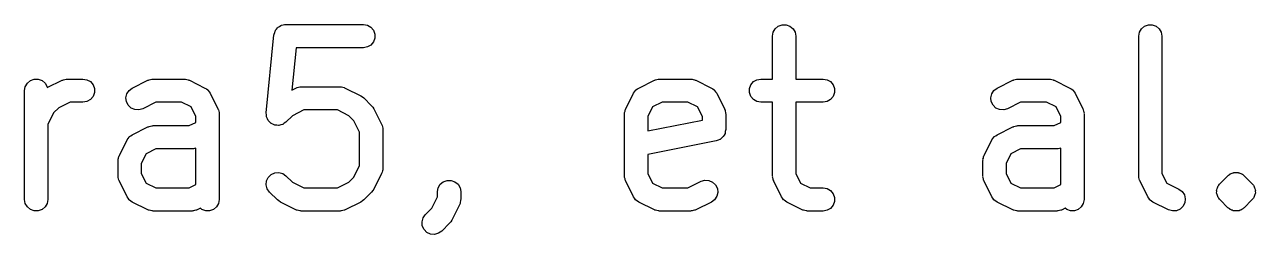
# Model space of a CAD drawing. Extents: x 95 to 242, y -111 to -101.
# Drawn here: x 232.66 to 241.69, y -107.35 to -105.81 of the extents above; entities that cross this region are included whole.
import ezdxf

# ---------------------------------------------------------------- set-up
doc = ezdxf.new("R2010")
doc.units = 0
doc.header["$MEASUREMENT"] = 0
doc.layers.add('BLACK', color=7, linetype='CONTINUOUS')

msp = doc.modelspace()

# ---------------------------------------------------------------- linework, layer by layer
at = {"layer": 'Black'}
for p, q in [((234.492, -105.888), (234.493, -105.885)), ((234.493, -105.882), (234.497, -105.871)), ((234.493, -105.885), (234.493, -105.882)), ((234.497, -105.871), (234.5, -105.86)), ((234.5, -105.86), (234.502, -105.857)), ((234.502, -105.857), (234.503, -105.854)), ((234.503, -105.854), (234.511, -105.845)), ((234.511, -105.845), (234.517, -105.836)), ((234.517, -105.836), (234.52, -105.834)), ((234.52, -105.834), (234.522, -105.831)), ((234.522, -105.831), (234.532, -105.826)), ((234.532, -105.826), (234.542, -105.819)), ((234.542, -105.819), (234.545, -105.818)), ((234.545, -105.818), (234.548, -105.817)), ((234.548, -105.817), (234.559, -105.815)), ((234.559, -105.815), (234.57, -105.812)), ((234.57, -105.812), (234.574, -105.812)), ((234.574, -105.812), (234.577, -105.812)), ((234.577, -105.812), (235.148, -105.812)), ((235.148, -105.812), (235.177, -105.817)), ((235.177, -105.817), (235.203, -105.831)), ((235.203, -105.831), (235.222, -105.854)), ((235.222, -105.854), (235.232, -105.882)), ((235.232, -105.882), (235.232, -105.911)), ((238.149, -105.897), (238.154, -105.868)), ((238.154, -105.868), (238.169, -105.842)), ((238.169, -105.842), (238.191, -105.823)), ((238.191, -105.823), (238.219, -105.813)), ((238.219, -105.813), (238.249, -105.813)), ((238.249, -105.813), (238.276, -105.823)), ((238.276, -105.823), (238.299, -105.842)), ((238.299, -105.842), (238.314, -105.868)), ((238.314, -105.868), (238.319, -105.897)), ((240.835, -105.897), (240.84, -105.868)), ((240.84, -105.868), (240.855, -105.842)), ((240.855, -105.842), (240.877, -105.823)), ((240.877, -105.823), (240.905, -105.813)), ((240.905, -105.813), (240.934, -105.813)), ((240.934, -105.813), (240.962, -105.823)), ((240.962, -105.823), (240.985, -105.842)), ((240.985, -105.842), (241, -105.868)), ((241, -105.868), (241.005, -105.897)), ((234.435, -106.46), (234.492, -105.888)), ((235.177, -105.976), (235.148, -105.982)), ((235.203, -105.962), (235.177, -105.976)), ((235.222, -105.939), (235.203, -105.962)), ((235.232, -105.911), (235.222, -105.939)), ((238.149, -106.212), (238.149, -105.897)), ((238.319, -105.897), (238.319, -106.212)), ((240.835, -106.925), (240.835, -105.897)), ((241.005, -105.897), (241.005, -106.905)), ((234.654, -105.982), (234.623, -106.293)), ((235.148, -105.982), (234.654, -105.982)), ((232.668, -106.268), (232.683, -106.242)), ((232.683, -106.242), (232.706, -106.223)), ((232.706, -106.223), (232.733, -106.213)), ((232.733, -106.213), (232.763, -106.213)), ((232.763, -106.213), (232.791, -106.223)), ((232.791, -106.223), (232.813, -106.242)), ((232.813, -106.242), (232.828, -106.268)), ((232.829, -106.275), (232.939, -106.221)), ((232.939, -106.221), (232.943, -106.219)), ((232.943, -106.219), (232.948, -106.217)), ((232.948, -106.217), (232.958, -106.215)), ((232.958, -106.215), (232.967, -106.212)), ((232.967, -106.212), (232.972, -106.212)), ((232.972, -106.212), (232.977, -106.212)), ((232.977, -106.212), (233.091, -106.212)), ((233.091, -106.212), (233.12, -106.217)), ((233.12, -106.217), (233.146, -106.231)), ((233.146, -106.231), (233.165, -106.254)), ((233.453, -106.278), (233.567, -106.221)), ((233.567, -106.221), (233.572, -106.219)), ((233.572, -106.219), (233.576, -106.217)), ((233.576, -106.217), (233.586, -106.215)), ((233.586, -106.215), (233.596, -106.212)), ((233.596, -106.212), (233.601, -106.212)), ((233.601, -106.212), (233.605, -106.212)), ((233.605, -106.212), (233.834, -106.212)), ((233.834, -106.212), (233.839, -106.212)), ((233.839, -106.212), (233.844, -106.212)), ((233.844, -106.212), (233.853, -106.215)), ((233.853, -106.215), (233.863, -106.217)), ((233.863, -106.217), (233.867, -106.219)), ((233.867, -106.219), (233.872, -106.221)), ((233.872, -106.221), (233.986, -106.278)), ((237.167, -106.278), (237.282, -106.221)), ((237.282, -106.221), (237.286, -106.219)), ((237.286, -106.219), (237.291, -106.217)), ((237.291, -106.217), (237.3, -106.215)), ((237.3, -106.215), (237.31, -106.212)), ((237.31, -106.212), (237.315, -106.212)), ((237.315, -106.212), (237.32, -106.212)), ((237.32, -106.212), (237.548, -106.212)), ((237.548, -106.212), (237.553, -106.212)), ((237.553, -106.212), (237.558, -106.212)), ((237.558, -106.212), (237.567, -106.215)), ((237.567, -106.215), (237.577, -106.217)), ((237.577, -106.217), (237.582, -106.219)), ((237.582, -106.219), (237.586, -106.221)), ((237.586, -106.221), (237.701, -106.278)), ((237.989, -106.254), (238.008, -106.231)), ((238.008, -106.231), (238.033, -106.217)), ((238.033, -106.217), (238.062, -106.212)), ((238.062, -106.212), (238.149, -106.212)), ((238.319, -106.212), (238.52, -106.212)), ((238.52, -106.212), (238.549, -106.217)), ((238.549, -106.217), (238.574, -106.231)), ((238.574, -106.231), (238.593, -106.254)), ((239.796, -106.278), (239.91, -106.221)), ((239.91, -106.221), (239.915, -106.219)), ((239.915, -106.219), (239.919, -106.217)), ((239.919, -106.217), (239.929, -106.215)), ((239.929, -106.215), (239.938, -106.212)), ((239.938, -106.212), (239.943, -106.212)), ((239.943, -106.212), (239.948, -106.212)), ((239.948, -106.212), (240.177, -106.212)), ((240.177, -106.212), (240.182, -106.212)), ((240.182, -106.212), (240.187, -106.212)), ((240.187, -106.212), (240.196, -106.215)), ((240.196, -106.215), (240.206, -106.217)), ((240.206, -106.217), (240.21, -106.219)), ((240.21, -106.219), (240.215, -106.221)), ((240.215, -106.221), (240.329, -106.278)), ((232.663, -106.297), (232.668, -106.268)), ((232.663, -107.097), (232.663, -106.297)), ((232.828, -106.268), (232.829, -106.275)), ((233.165, -106.254), (233.175, -106.282)), ((233.175, -106.311), (233.165, -106.339)), ((233.175, -106.282), (233.175, -106.311)), ((233.406, -106.349), (233.413, -106.32)), ((233.413, -106.32), (233.429, -106.295)), ((233.429, -106.295), (233.453, -106.278)), ((233.986, -106.278), (233.996, -106.285)), ((233.996, -106.285), (234.007, -106.292)), ((234.007, -106.292), (234.008, -106.294)), ((234.008, -106.294), (234.01, -106.295)), ((234.01, -106.295), (234.017, -106.306)), ((234.017, -106.306), (234.024, -106.316)), ((234.024, -106.316), (234.081, -106.43)), ((234.623, -106.293), (234.653, -106.278)), ((234.653, -106.278), (234.658, -106.276)), ((234.658, -106.276), (234.662, -106.274)), ((234.662, -106.274), (234.672, -106.272)), ((234.672, -106.272), (234.681, -106.269)), ((234.681, -106.269), (234.686, -106.27)), ((234.686, -106.27), (234.691, -106.269)), ((234.691, -106.269), (234.977, -106.269)), ((234.977, -106.269), (234.982, -106.27)), ((234.982, -106.27), (234.987, -106.269)), ((234.987, -106.269), (234.996, -106.272)), ((234.996, -106.272), (235.006, -106.274)), ((235.006, -106.274), (235.01, -106.276)), ((235.01, -106.276), (235.015, -106.278)), ((235.015, -106.278), (235.129, -106.335)), ((235.129, -106.335), (235.14, -106.343)), ((237.072, -106.43), (237.129, -106.316)), ((237.129, -106.316), (237.137, -106.306)), ((237.137, -106.306), (237.144, -106.295)), ((237.144, -106.295), (237.146, -106.294)), ((237.146, -106.294), (237.147, -106.292)), ((237.147, -106.292), (237.157, -106.285)), ((237.157, -106.285), (237.167, -106.278)), ((237.701, -106.278), (237.711, -106.285)), ((237.711, -106.285), (237.721, -106.292)), ((237.721, -106.292), (237.722, -106.294)), ((237.722, -106.294), (237.724, -106.295)), ((237.724, -106.295), (237.731, -106.306)), ((237.731, -106.306), (237.739, -106.316)), ((237.739, -106.316), (237.796, -106.43)), ((237.979, -106.282), (237.989, -106.254)), ((237.979, -106.311), (237.979, -106.282)), ((237.989, -106.339), (237.979, -106.311)), ((238.593, -106.254), (238.603, -106.282)), ((238.603, -106.311), (238.593, -106.339)), ((238.603, -106.282), (238.603, -106.311)), ((239.749, -106.349), (239.756, -106.32)), ((239.756, -106.32), (239.772, -106.295)), ((239.772, -106.295), (239.796, -106.278)), ((240.329, -106.278), (240.339, -106.285)), ((240.339, -106.285), (240.35, -106.292)), ((240.35, -106.292), (240.351, -106.294)), ((240.351, -106.294), (240.353, -106.295)), ((240.353, -106.295), (240.36, -106.306)), ((240.36, -106.306), (240.367, -106.316)), ((240.367, -106.316), (240.424, -106.43)), ((232.913, -106.424), (232.875, -106.461)), ((232.997, -106.382), (232.913, -106.424)), ((233.091, -106.382), (232.997, -106.382)), ((233.12, -106.376), (233.091, -106.382)), ((233.146, -106.362), (233.12, -106.376)), ((233.165, -106.339), (233.146, -106.362)), ((233.41, -106.378), (233.406, -106.349)), ((233.423, -106.404), (233.41, -106.378)), ((233.444, -106.425), (233.423, -106.404)), ((233.471, -106.436), (233.444, -106.425)), ((233.625, -106.382), (233.529, -106.43)), ((233.814, -106.382), (233.625, -106.382)), ((233.885, -106.417), (233.814, -106.382)), ((233.92, -106.488), (233.885, -106.417)), ((235.14, -106.343), (235.151, -106.351)), ((235.151, -106.351), (235.208, -106.408)), ((235.208, -106.408), (235.216, -106.419)), ((235.216, -106.419), (235.224, -106.43)), ((237.269, -106.417), (237.233, -106.488)), ((237.34, -106.382), (237.269, -106.417)), ((237.528, -106.382), (237.34, -106.382)), ((237.599, -106.417), (237.528, -106.382)), ((237.635, -106.488), (237.599, -106.417)), ((238.008, -106.362), (237.989, -106.339)), ((238.033, -106.376), (238.008, -106.362)), ((238.062, -106.382), (238.033, -106.376)), ((238.149, -106.382), (238.062, -106.382)), ((238.149, -106.925), (238.149, -106.382)), ((238.52, -106.382), (238.319, -106.382)), ((238.319, -106.382), (238.319, -106.905)), ((238.549, -106.376), (238.52, -106.382)), ((238.574, -106.362), (238.549, -106.376)), ((238.593, -106.339), (238.574, -106.362)), ((239.752, -106.378), (239.749, -106.349)), ((239.766, -106.404), (239.752, -106.378)), ((239.787, -106.425), (239.766, -106.404)), ((239.814, -106.436), (239.787, -106.425)), ((239.968, -106.382), (239.872, -106.43)), ((240.157, -106.382), (239.968, -106.382)), ((240.228, -106.417), (240.157, -106.382)), ((240.263, -106.488), (240.228, -106.417)), ((232.875, -106.461), (232.833, -106.545)), ((233.501, -106.438), (233.471, -106.436)), ((233.529, -106.43), (233.501, -106.438)), ((233.92, -106.53), (233.92, -106.488)), ((234.081, -106.43), (234.083, -106.435)), ((234.083, -106.435), (234.085, -106.439)), ((234.085, -106.439), (234.087, -106.449)), ((234.087, -106.449), (234.09, -106.458)), ((234.09, -106.458), (234.09, -106.463)), ((234.09, -106.463), (234.09, -106.468)), ((234.09, -106.468), (234.09, -107.097)), ((234.435, -106.461), (234.435, -106.46)), ((234.435, -106.46), (234.435, -106.46)), ((234.436, -106.475), (234.435, -106.461)), ((234.437, -106.489), (234.436, -106.475)), ((234.437, -106.49), (234.437, -106.489)), ((234.438, -106.49), (234.437, -106.49)), ((234.444, -106.503), (234.438, -106.49)), ((234.449, -106.516), (234.444, -106.503)), ((234.45, -106.516), (234.449, -106.516)), ((234.45, -106.517), (234.45, -106.516)), ((234.46, -106.527), (234.45, -106.517)), ((234.627, -106.481), (234.58, -106.528)), ((234.711, -106.439), (234.627, -106.481)), ((234.957, -106.439), (234.711, -106.439)), ((235.041, -106.481), (234.957, -106.439)), ((235.078, -106.518), (235.041, -106.481)), ((235.12, -106.602), (235.078, -106.518)), ((235.224, -106.43), (235.281, -106.544)), ((237.063, -106.468), (237.064, -106.463)), ((237.063, -106.925), (237.063, -106.468)), ((237.064, -106.458), (237.067, -106.449)), ((237.064, -106.463), (237.064, -106.458)), ((237.067, -106.449), (237.068, -106.439)), ((237.068, -106.439), (237.071, -106.435)), ((237.071, -106.435), (237.072, -106.43)), ((237.233, -106.488), (237.233, -106.593)), ((237.233, -106.593), (237.635, -106.513)), ((237.635, -106.513), (237.635, -106.488)), ((237.796, -106.43), (237.797, -106.435)), ((237.797, -106.435), (237.8, -106.439)), ((237.8, -106.439), (237.801, -106.449)), ((237.801, -106.449), (237.804, -106.458)), ((237.804, -106.458), (237.804, -106.463)), ((237.804, -106.463), (237.805, -106.468)), ((237.805, -106.468), (237.805, -106.582)), ((239.844, -106.438), (239.814, -106.436)), ((239.872, -106.43), (239.844, -106.438)), ((240.263, -106.53), (240.263, -106.488)), ((240.424, -106.43), (240.426, -106.435)), ((240.426, -106.435), (240.428, -106.439)), ((240.428, -106.439), (240.43, -106.449)), ((240.43, -106.449), (240.433, -106.458)), ((240.433, -106.458), (240.432, -106.463)), ((240.432, -106.463), (240.433, -106.468)), ((240.433, -106.468), (240.433, -107.097)), ((232.833, -106.545), (232.833, -107.097)), ((233.453, -106.621), (233.567, -106.563)), ((233.567, -106.563), (233.572, -106.562)), ((233.572, -106.562), (233.576, -106.56)), ((233.576, -106.56), (233.586, -106.558)), ((233.586, -106.558), (233.596, -106.555)), ((233.596, -106.555), (233.601, -106.555)), ((233.601, -106.555), (233.605, -106.554)), ((233.605, -106.554), (233.871, -106.554)), ((233.871, -106.554), (233.92, -106.53)), ((234.47, -106.537), (234.46, -106.527)), ((234.471, -106.537), (234.47, -106.537)), ((234.471, -106.538), (234.471, -106.537)), ((234.484, -106.544), (234.471, -106.538)), ((234.497, -106.55), (234.484, -106.544)), ((234.498, -106.55), (234.497, -106.55)), ((234.497, -106.55), (234.497, -106.55)), ((234.512, -106.551), (234.498, -106.55)), ((234.526, -106.553), (234.512, -106.551)), ((234.527, -106.553), (234.526, -106.553)), ((234.541, -106.549), (234.527, -106.553)), ((234.527, -106.553), (234.527, -106.553)), ((234.555, -106.546), (234.541, -106.549)), ((234.556, -106.545), (234.555, -106.545)), ((234.555, -106.545), (234.555, -106.546)), ((234.567, -106.537), (234.556, -106.545)), ((234.579, -106.529), (234.567, -106.537)), ((234.58, -106.528), (234.579, -106.528)), ((234.579, -106.528), (234.579, -106.529)), ((235.12, -106.848), (235.12, -106.602)), ((235.281, -106.544), (235.283, -106.549)), ((235.283, -106.549), (235.285, -106.553)), ((235.285, -106.553), (235.287, -106.563)), ((235.287, -106.563), (235.29, -106.573)), ((235.29, -106.573), (235.29, -106.577)), ((235.29, -106.577), (235.29, -106.582)), ((235.29, -106.582), (235.29, -106.868)), ((237.802, -106.596), (237.8, -106.61)), ((237.805, -106.582), (237.802, -106.596)), ((239.796, -106.621), (239.91, -106.563)), ((239.91, -106.563), (239.915, -106.562)), ((239.915, -106.562), (239.919, -106.56)), ((239.919, -106.56), (239.929, -106.558)), ((239.929, -106.558), (239.938, -106.555)), ((239.938, -106.555), (239.943, -106.555)), ((239.943, -106.555), (239.948, -106.554)), ((239.948, -106.554), (240.214, -106.554)), ((240.214, -106.554), (240.263, -106.53)), ((233.358, -106.773), (233.415, -106.659)), ((233.415, -106.659), (233.422, -106.649)), ((233.422, -106.649), (233.429, -106.638)), ((233.429, -106.638), (233.431, -106.637)), ((233.431, -106.637), (233.433, -106.635)), ((233.433, -106.635), (233.443, -106.628)), ((233.443, -106.628), (233.453, -106.621)), ((237.736, -106.666), (237.233, -106.766)), ((237.749, -106.661), (237.736, -106.666)), ((237.762, -106.656), (237.749, -106.661)), ((237.763, -106.655), (237.762, -106.656)), ((237.764, -106.655), (237.763, -106.655)), ((237.774, -106.646), (237.764, -106.655)), ((237.785, -106.637), (237.774, -106.646)), ((237.786, -106.635), (237.785, -106.636)), ((237.785, -106.636), (237.785, -106.637)), ((237.793, -106.623), (237.786, -106.635)), ((237.8, -106.611), (237.793, -106.623)), ((237.8, -106.61), (237.8, -106.61)), ((237.8, -106.61), (237.8, -106.611)), ((239.701, -106.773), (239.758, -106.659)), ((239.758, -106.659), (239.765, -106.649)), ((239.765, -106.649), (239.772, -106.638)), ((239.772, -106.638), (239.774, -106.637)), ((239.774, -106.637), (239.775, -106.635)), ((239.775, -106.635), (239.786, -106.628)), ((239.786, -106.628), (239.796, -106.621)), ((233.352, -106.792), (233.354, -106.782)), ((233.354, -106.782), (233.357, -106.778)), ((233.357, -106.778), (233.358, -106.773)), ((233.554, -106.76), (233.519, -106.831)), ((233.625, -106.724), (233.554, -106.76)), ((233.891, -106.724), (233.625, -106.724)), ((233.896, -106.724), (233.891, -106.724)), ((233.901, -106.724), (233.896, -106.724)), ((233.91, -106.721), (233.901, -106.724)), ((233.92, -106.719), (233.91, -106.721)), ((233.92, -106.987), (233.92, -106.719)), ((233.92, -106.719), (233.92, -106.719)), ((237.233, -106.766), (237.233, -106.905)), ((239.695, -106.792), (239.697, -106.782)), ((239.697, -106.782), (239.699, -106.778)), ((239.699, -106.778), (239.701, -106.773)), ((239.897, -106.76), (239.862, -106.831)), ((239.968, -106.724), (239.897, -106.76)), ((240.234, -106.724), (239.968, -106.724)), ((240.239, -106.724), (240.234, -106.724)), ((240.244, -106.724), (240.239, -106.724)), ((240.253, -106.721), (240.244, -106.724)), ((240.263, -106.719), (240.253, -106.721)), ((240.263, -106.987), (240.263, -106.719)), ((240.263, -106.719), (240.263, -106.719)), ((233.349, -106.801), (233.352, -106.792)), ((233.35, -106.806), (233.349, -106.801)), ((233.349, -106.811), (233.35, -106.806)), ((233.349, -106.925), (233.349, -106.811)), ((233.519, -106.831), (233.519, -106.905)), ((235.078, -106.932), (235.12, -106.848)), ((235.29, -106.878), (235.287, -106.887)), ((235.29, -106.868), (235.29, -106.873)), ((235.29, -106.873), (235.29, -106.878)), ((239.692, -106.801), (239.695, -106.792)), ((239.693, -106.806), (239.692, -106.801)), ((239.692, -106.811), (239.693, -106.806)), ((239.692, -106.925), (239.692, -106.811)), ((239.862, -106.831), (239.862, -106.905)), ((233.35, -106.93), (233.349, -106.925)), ((233.349, -106.935), (233.35, -106.93)), ((233.352, -106.944), (233.349, -106.935)), ((233.354, -106.954), (233.352, -106.944)), ((233.357, -106.958), (233.354, -106.954)), ((233.358, -106.963), (233.357, -106.958)), ((233.415, -107.077), (233.358, -106.963)), ((233.519, -106.905), (233.554, -106.976)), ((234.435, -106.99), (234.438, -106.96)), ((234.438, -106.96), (234.45, -106.934)), ((234.45, -106.934), (234.471, -106.913)), ((234.471, -106.913), (234.498, -106.9)), ((234.498, -106.9), (234.527, -106.898)), ((234.527, -106.898), (234.556, -106.905)), ((234.556, -106.905), (234.58, -106.922)), ((234.58, -106.922), (234.627, -106.97)), ((235.041, -106.97), (235.078, -106.932)), ((235.281, -106.906), (235.224, -107.02)), ((235.283, -106.901), (235.281, -106.906)), ((235.285, -106.897), (235.283, -106.901)), ((235.287, -106.887), (235.285, -106.897)), ((235.712, -106.985), (235.734, -106.966)), ((235.734, -106.966), (235.762, -106.956)), ((235.762, -106.956), (235.792, -106.956)), ((235.792, -106.956), (235.819, -106.966)), ((235.819, -106.966), (235.842, -106.985)), ((237.064, -106.93), (237.063, -106.925)), ((237.064, -106.935), (237.064, -106.93)), ((237.067, -106.944), (237.064, -106.935)), ((237.068, -106.954), (237.067, -106.944)), ((237.071, -106.958), (237.068, -106.954)), ((237.072, -106.963), (237.071, -106.958)), ((237.129, -107.077), (237.072, -106.963)), ((237.233, -106.905), (237.269, -106.976)), ((237.528, -107.012), (237.624, -106.963)), ((237.624, -106.963), (237.653, -106.955)), ((237.653, -106.955), (237.682, -106.957)), ((237.682, -106.957), (237.709, -106.969)), ((237.709, -106.969), (237.731, -106.989)), ((238.15, -106.93), (238.149, -106.925)), ((238.149, -106.935), (238.15, -106.93)), ((238.152, -106.944), (238.149, -106.935)), ((238.154, -106.954), (238.152, -106.944)), ((238.157, -106.958), (238.154, -106.954)), ((238.158, -106.963), (238.157, -106.958)), ((238.215, -107.077), (238.158, -106.963)), ((238.319, -106.905), (238.354, -106.976)), ((239.693, -106.93), (239.692, -106.925)), ((239.692, -106.935), (239.693, -106.93)), ((239.695, -106.944), (239.692, -106.935)), ((239.697, -106.954), (239.695, -106.944)), ((239.699, -106.958), (239.697, -106.954)), ((239.701, -106.963), (239.699, -106.958)), ((239.758, -107.077), (239.701, -106.963)), ((239.862, -106.905), (239.897, -106.976)), ((240.835, -106.93), (240.835, -106.925)), ((240.835, -106.935), (240.835, -106.93)), ((240.838, -106.944), (240.835, -106.935)), ((240.84, -106.954), (240.838, -106.944)), ((240.842, -106.958), (240.84, -106.954)), ((240.844, -106.963), (240.842, -106.958)), ((240.901, -107.077), (240.844, -106.963)), ((241.005, -106.905), (241.04, -106.976)), ((241.431, -106.979), (241.488, -106.922)), ((241.488, -106.922), (241.494, -106.918)), ((241.494, -106.918), (241.499, -106.913)), ((241.499, -106.913), (241.503, -106.911)), ((241.503, -106.911), (241.506, -106.909)), ((241.506, -106.909), (241.509, -106.907)), ((241.509, -106.907), (241.512, -106.905)), ((241.512, -106.905), (241.519, -106.903)), ((241.519, -106.903), (241.526, -106.9)), ((241.526, -106.9), (241.53, -106.9)), ((241.53, -106.9), (241.533, -106.899)), ((241.533, -106.899), (241.537, -106.899)), ((241.537, -106.899), (241.541, -106.898)), ((241.541, -106.898), (241.548, -106.898)), ((241.548, -106.898), (241.556, -106.898)), ((241.556, -106.898), (241.559, -106.899)), ((241.559, -106.899), (241.563, -106.899)), ((241.563, -106.899), (241.566, -106.9)), ((241.566, -106.9), (241.57, -106.9)), ((241.57, -106.9), (241.577, -106.903)), ((241.577, -106.903), (241.584, -106.905)), ((241.584, -106.905), (241.587, -106.907)), ((241.587, -106.907), (241.591, -106.909)), ((241.591, -106.909), (241.594, -106.911)), ((241.594, -106.911), (241.597, -106.913)), ((241.597, -106.913), (241.602, -106.918)), ((241.602, -106.918), (241.608, -106.922)), ((241.608, -106.922), (241.665, -106.979)), ((233.554, -106.976), (233.625, -107.012)), ((233.625, -107.012), (233.871, -107.012)), ((233.871, -107.012), (233.92, -106.987)), ((234.443, -107.018), (234.435, -106.99)), ((234.46, -107.042), (234.443, -107.018)), ((234.517, -107.1), (234.46, -107.042)), ((234.627, -106.97), (234.711, -107.012)), ((234.711, -107.012), (234.957, -107.012)), ((234.957, -107.012), (235.041, -106.97)), ((235.208, -107.042), (235.151, -107.1)), ((235.216, -107.031), (235.208, -107.042)), ((235.224, -107.02), (235.216, -107.031)), ((235.692, -107.039), (235.697, -107.01)), ((235.692, -107.077), (235.692, -107.039)), ((235.697, -107.01), (235.712, -106.985)), ((235.842, -106.985), (235.857, -107.01)), ((235.857, -107.01), (235.862, -107.039)), ((235.862, -107.039), (235.862, -107.097)), ((237.269, -106.976), (237.34, -107.012)), ((237.34, -107.012), (237.528, -107.012)), ((237.731, -106.989), (237.744, -107.015)), ((237.747, -107.045), (237.74, -107.073)), ((237.744, -107.015), (237.747, -107.045)), ((238.354, -106.976), (238.425, -107.012)), ((238.425, -107.012), (238.52, -107.012)), ((238.52, -107.012), (238.549, -107.017)), ((238.549, -107.017), (238.574, -107.031)), ((238.574, -107.031), (238.593, -107.054)), ((238.593, -107.054), (238.603, -107.082)), ((239.897, -106.976), (239.968, -107.012)), ((239.968, -107.012), (240.214, -107.012)), ((240.214, -107.012), (240.263, -106.987)), ((241.04, -106.976), (241.129, -107.021)), ((241.129, -107.021), (241.153, -107.038)), ((241.153, -107.038), (241.169, -107.063)), ((241.406, -107.032), (241.408, -107.025)), ((241.407, -107.039), (241.406, -107.032)), ((241.406, -107.047), (241.407, -107.039)), ((241.408, -107.054), (241.406, -107.047)), ((241.408, -107.025), (241.409, -107.017)), ((241.409, -107.061), (241.408, -107.054)), ((241.409, -107.017), (241.412, -107.011)), ((241.412, -107.011), (241.414, -107.004)), ((241.414, -107.004), (241.418, -106.997)), ((241.418, -106.997), (241.421, -106.991)), ((241.421, -106.991), (241.427, -106.985)), ((241.427, -106.985), (241.431, -106.979)), ((241.665, -106.979), (241.67, -106.985)), ((241.67, -106.985), (241.675, -106.991)), ((241.675, -106.991), (241.678, -106.997)), ((241.678, -106.997), (241.682, -107.004)), ((241.682, -107.004), (241.684, -107.011)), ((241.684, -107.011), (241.687, -107.017)), ((241.687, -107.017), (241.688, -107.025)), ((241.688, -107.054), (241.687, -107.061)), ((241.688, -107.025), (241.69, -107.032)), ((241.69, -107.047), (241.688, -107.054)), ((241.69, -107.032), (241.689, -107.039)), ((241.689, -107.039), (241.69, -107.047)), ((232.668, -107.126), (232.663, -107.097)), ((232.683, -107.151), (232.668, -107.126)), ((232.828, -107.126), (232.813, -107.151)), ((232.833, -107.097), (232.828, -107.126)), ((233.422, -107.087), (233.415, -107.077)), ((233.429, -107.098), (233.422, -107.087)), ((233.431, -107.099), (233.429, -107.098)), ((233.433, -107.101), (233.431, -107.099)), ((233.443, -107.108), (233.433, -107.101)), ((233.453, -107.115), (233.443, -107.108)), ((233.567, -107.173), (233.453, -107.115)), ((234.085, -107.126), (234.07, -107.151)), ((234.09, -107.097), (234.085, -107.126)), ((234.528, -107.107), (234.517, -107.1)), ((234.539, -107.115), (234.528, -107.107)), ((234.653, -107.173), (234.539, -107.115)), ((235.129, -107.115), (235.015, -107.173)), ((235.14, -107.107), (235.129, -107.115)), ((235.151, -107.1), (235.14, -107.107)), ((235.65, -107.161), (235.692, -107.077)), ((235.853, -107.135), (235.796, -107.249)), ((235.854, -107.13), (235.853, -107.135)), ((235.857, -107.126), (235.854, -107.13)), ((235.858, -107.116), (235.857, -107.126)), ((235.861, -107.106), (235.858, -107.116)), ((235.862, -107.097), (235.861, -107.101)), ((235.861, -107.101), (235.861, -107.106)), ((237.137, -107.087), (237.129, -107.077)), ((237.144, -107.098), (237.137, -107.087)), ((237.146, -107.099), (237.144, -107.098)), ((237.147, -107.101), (237.146, -107.099)), ((237.157, -107.108), (237.147, -107.101)), ((237.167, -107.115), (237.157, -107.108)), ((237.282, -107.173), (237.167, -107.115)), ((237.701, -107.115), (237.586, -107.173)), ((237.724, -107.098), (237.701, -107.115)), ((237.74, -107.073), (237.724, -107.098)), ((238.222, -107.087), (238.215, -107.077)), ((238.229, -107.098), (238.222, -107.087)), ((238.231, -107.099), (238.229, -107.098)), ((238.233, -107.101), (238.231, -107.099)), ((238.243, -107.108), (238.233, -107.101)), ((238.253, -107.115), (238.243, -107.108)), ((238.367, -107.173), (238.253, -107.115)), ((238.593, -107.139), (238.574, -107.162)), ((238.603, -107.111), (238.593, -107.139)), ((238.603, -107.082), (238.603, -107.111)), ((239.765, -107.087), (239.758, -107.077)), ((239.772, -107.098), (239.765, -107.087)), ((239.774, -107.099), (239.772, -107.098)), ((239.775, -107.101), (239.774, -107.099)), ((239.786, -107.108), (239.775, -107.101)), ((239.796, -107.115), (239.786, -107.108)), ((239.91, -107.173), (239.796, -107.115)), ((240.428, -107.126), (240.413, -107.151)), ((240.433, -107.097), (240.428, -107.126)), ((240.908, -107.087), (240.901, -107.077)), ((240.915, -107.098), (240.908, -107.087)), ((240.917, -107.099), (240.915, -107.098)), ((240.918, -107.101), (240.917, -107.099)), ((240.929, -107.108), (240.918, -107.101)), ((240.939, -107.115), (240.929, -107.108)), ((241.053, -107.173), (240.939, -107.115)), ((241.159, -107.147), (241.138, -107.168)), ((241.173, -107.121), (241.159, -107.147)), ((241.169, -107.063), (241.176, -107.092)), ((241.176, -107.092), (241.173, -107.121)), ((241.412, -107.068), (241.409, -107.061)), ((241.414, -107.075), (241.412, -107.068)), ((241.418, -107.081), (241.414, -107.075)), ((241.421, -107.088), (241.418, -107.081)), ((241.427, -107.093), (241.421, -107.088)), ((241.431, -107.1), (241.427, -107.093)), ((241.488, -107.157), (241.431, -107.1)), ((241.665, -107.1), (241.608, -107.157)), ((241.67, -107.093), (241.665, -107.1)), ((241.675, -107.088), (241.67, -107.093)), ((241.678, -107.081), (241.675, -107.088)), ((241.682, -107.075), (241.678, -107.081)), ((241.684, -107.068), (241.682, -107.075)), ((241.687, -107.061), (241.684, -107.068)), ((232.706, -107.17), (232.683, -107.151)), ((232.733, -107.18), (232.706, -107.17)), ((232.763, -107.18), (232.733, -107.18)), ((232.791, -107.17), (232.763, -107.18)), ((232.813, -107.151), (232.791, -107.17)), ((233.572, -107.174), (233.567, -107.173)), ((233.576, -107.176), (233.572, -107.174)), ((233.586, -107.178), (233.576, -107.176)), ((233.596, -107.181), (233.586, -107.178)), ((233.601, -107.181), (233.596, -107.181)), ((233.605, -107.182), (233.601, -107.181)), ((233.891, -107.182), (233.605, -107.182)), ((233.896, -107.181), (233.891, -107.182)), ((233.901, -107.181), (233.896, -107.181)), ((233.91, -107.178), (233.901, -107.181)), ((233.92, -107.176), (233.91, -107.178)), ((233.924, -107.174), (233.92, -107.176)), ((233.929, -107.173), (233.924, -107.174)), ((233.952, -107.161), (233.929, -107.173)), ((233.963, -107.17), (233.952, -107.161)), ((233.991, -107.18), (233.963, -107.17)), ((234.02, -107.18), (233.991, -107.18)), ((234.048, -107.17), (234.02, -107.18)), ((234.07, -107.151), (234.048, -107.17)), ((234.658, -107.174), (234.653, -107.173)), ((234.662, -107.176), (234.658, -107.174)), ((234.672, -107.178), (234.662, -107.176)), ((234.681, -107.181), (234.672, -107.178)), ((234.686, -107.181), (234.681, -107.181)), ((234.691, -107.182), (234.686, -107.181)), ((234.977, -107.182), (234.691, -107.182)), ((234.982, -107.181), (234.977, -107.182)), ((234.987, -107.181), (234.982, -107.181)), ((234.996, -107.178), (234.987, -107.181)), ((235.006, -107.176), (234.996, -107.178)), ((235.01, -107.174), (235.006, -107.176)), ((235.015, -107.173), (235.01, -107.174)), ((235.578, -107.261), (235.585, -107.232)), ((235.585, -107.232), (235.602, -107.208)), ((235.602, -107.208), (235.65, -107.161)), ((237.286, -107.174), (237.282, -107.173)), ((237.291, -107.176), (237.286, -107.174)), ((237.3, -107.178), (237.291, -107.176)), ((237.31, -107.181), (237.3, -107.178)), ((237.315, -107.181), (237.31, -107.181)), ((237.32, -107.182), (237.315, -107.181)), ((237.548, -107.182), (237.32, -107.182)), ((237.553, -107.181), (237.548, -107.182)), ((237.558, -107.181), (237.553, -107.181)), ((237.567, -107.178), (237.558, -107.181)), ((237.577, -107.176), (237.567, -107.178)), ((237.582, -107.174), (237.577, -107.176)), ((237.586, -107.173), (237.582, -107.174)), ((238.372, -107.174), (238.367, -107.173)), ((238.376, -107.176), (238.372, -107.174)), ((238.386, -107.178), (238.376, -107.176)), ((238.396, -107.181), (238.386, -107.178)), ((238.401, -107.181), (238.396, -107.181)), ((238.405, -107.182), (238.401, -107.181)), ((238.52, -107.182), (238.405, -107.182)), ((238.549, -107.176), (238.52, -107.182)), ((238.574, -107.162), (238.549, -107.176)), ((239.915, -107.174), (239.91, -107.173)), ((239.919, -107.176), (239.915, -107.174)), ((239.929, -107.178), (239.919, -107.176)), ((239.938, -107.181), (239.929, -107.178)), ((239.943, -107.181), (239.938, -107.181)), ((239.948, -107.182), (239.943, -107.181)), ((240.234, -107.182), (239.948, -107.182)), ((240.239, -107.181), (240.234, -107.182)), ((240.244, -107.181), (240.239, -107.181)), ((240.253, -107.178), (240.244, -107.181)), ((240.263, -107.176), (240.253, -107.178)), ((240.267, -107.174), (240.263, -107.176)), ((240.272, -107.173), (240.267, -107.174)), ((240.295, -107.161), (240.272, -107.173)), ((240.306, -107.17), (240.295, -107.161)), ((240.333, -107.18), (240.306, -107.17)), ((240.363, -107.18), (240.333, -107.18)), ((240.391, -107.17), (240.363, -107.18)), ((240.413, -107.151), (240.391, -107.17)), ((241.081, -107.181), (241.053, -107.173)), ((241.111, -107.179), (241.081, -107.181)), ((241.138, -107.168), (241.111, -107.179)), ((241.494, -107.161), (241.488, -107.157)), ((241.499, -107.166), (241.494, -107.161)), ((241.503, -107.168), (241.499, -107.166)), ((241.506, -107.17), (241.503, -107.168)), ((241.509, -107.171), (241.506, -107.17)), ((241.512, -107.174), (241.509, -107.171)), ((241.519, -107.176), (241.512, -107.174)), ((241.526, -107.179), (241.519, -107.176)), ((241.53, -107.179), (241.526, -107.179)), ((241.533, -107.18), (241.53, -107.179)), ((241.537, -107.18), (241.533, -107.18)), ((241.541, -107.181), (241.537, -107.18)), ((241.548, -107.181), (241.541, -107.181)), ((241.556, -107.181), (241.548, -107.181)), ((241.559, -107.18), (241.556, -107.181)), ((241.563, -107.18), (241.559, -107.18)), ((241.566, -107.179), (241.563, -107.18)), ((241.57, -107.179), (241.566, -107.179)), ((241.577, -107.176), (241.57, -107.179)), ((241.584, -107.174), (241.577, -107.176)), ((241.587, -107.171), (241.584, -107.174)), ((241.591, -107.17), (241.587, -107.171)), ((241.594, -107.168), (241.591, -107.17)), ((241.597, -107.166), (241.594, -107.168)), ((241.602, -107.161), (241.597, -107.166)), ((241.608, -107.157), (241.602, -107.161)), ((235.58, -107.29), (235.578, -107.261)), ((235.593, -107.317), (235.58, -107.29)), ((235.614, -107.338), (235.593, -107.317)), ((235.723, -107.328), (235.698, -107.345)), ((235.78, -107.271), (235.723, -107.328)), ((235.788, -107.26), (235.78, -107.271)), ((235.796, -107.249), (235.788, -107.26)), ((235.64, -107.35), (235.614, -107.338)), ((235.67, -107.353), (235.64, -107.35)), ((235.698, -107.345), (235.67, -107.353))]:
    msp.add_line(p, q, dxfattribs=at)

doc.saveas('drawing.dxf')
